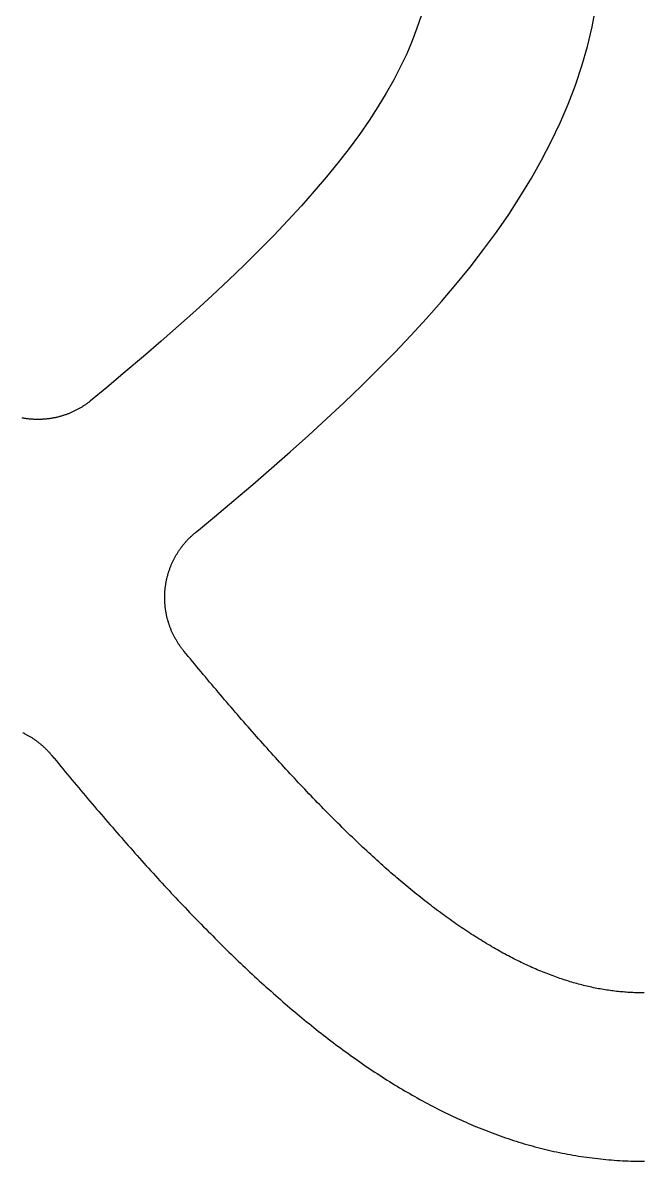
# Model space of a CAD drawing. Header units: millimetres. Extents: x 0 to 12, y 0 to 22.
# Drawn here: x 4.525 to 6, y 11.1 to 13.805 of the extents above; entities that cross this region are included whole.
import ezdxf

# ---------------------------------------------------------------- set-up
doc = ezdxf.new("R2010")
doc.units = ezdxf.units.MM
doc.layers.add('CUT_HOLE', color=3, linetype='Continuous')

msp = doc.modelspace()

# ---------------------------------------------------------------- linework, layer by layer
at = {"layer": 'CUT_HOLE'}
for points in [[(6.0019, 11.5), (5.9981, 11.5), (5.9942, 11.5), (5.9904, 11.5001), (5.9866, 11.5002), (5.9827, 11.5003), (5.9789, 11.5004), (5.9751, 11.5006), (5.9712, 11.5007), (5.9674, 11.5009), (5.9635, 11.5012), (5.9597, 11.5014), (5.9559, 11.5017), (5.952, 11.5021), (5.9482, 11.5024), (5.9443, 11.5028), (5.9404, 11.5032), (5.9366, 11.5036), (5.9327, 11.504), (5.9288, 11.5045), (5.925, 11.505), (5.9211, 11.5055), (5.9172, 11.5061), (5.9133, 11.5067), (5.9094, 11.5073), (5.9055, 11.5079), (5.9016, 11.5086), (5.8977, 11.5093), (5.8938, 11.51), (5.8899, 11.5108), (5.8859, 11.5115), (5.882, 11.5123), (5.8781, 11.5132), (5.8741, 11.514), (5.8702, 11.5149), (5.8662, 11.5158), (5.8623, 11.5168), (5.8583, 11.5178), (5.8543, 11.5188), (5.8503, 11.5198), (5.8463, 11.5208), (5.8423, 11.5219), (5.8383, 11.5231), (5.8343, 11.5242), (5.8303, 11.5254), (5.8262, 11.5266), (5.8222, 11.5278), (5.8181, 11.5291), (5.8141, 11.5304), (5.81, 11.5317), (5.8059, 11.533), (5.8019, 11.5344), (5.7978, 11.5358), (5.7937, 11.5373), (5.7896, 11.5387), (5.7855, 11.5402), (5.7813, 11.5418), (5.7772, 11.5433), (5.7731, 11.5449), (5.7689, 11.5465), (5.7647, 11.5482), (5.7606, 11.5499), (5.7564, 11.5516), (5.7522, 11.5533), (5.748, 11.5551), (5.7438, 11.5569), (5.7396, 11.5587), (5.7354, 11.5606), (5.7311, 11.5625), (5.7269, 11.5644), (5.7227, 11.5664), (5.7184, 11.5684), (5.7141, 11.5704), (5.7098, 11.5725), (5.7056, 11.5746), (5.7013, 11.5767), (5.697, 11.5788), (5.6927, 11.581), (5.6883, 11.5832), (5.684, 11.5855), (5.6797, 11.5877), (5.6753, 11.59), (5.671, 11.5924), (5.6666, 11.5947), (5.6622, 11.5971), (5.6578, 11.5996), (5.6534, 11.602), (5.6491, 11.6045), (5.6446, 11.6071), (5.6402, 11.6096), (5.6358, 11.6122), (5.6314, 11.6148), (5.6269, 11.6175), (5.6225, 11.6202), (5.618, 11.6229), (5.6136, 11.6257), (5.6091, 11.6284), (5.6046, 11.6313), (5.6001, 11.6341), (5.5956, 11.637), (5.5911, 11.6399), (5.5866, 11.6428), (5.5821, 11.6458), (5.5775, 11.6488), (5.573, 11.6518), (5.5685, 11.6549), (5.5639, 11.658), (5.5593, 11.6611), (5.5548, 11.6643), (5.5502, 11.6675), (5.5456, 11.6707), (5.541, 11.674), (5.5364, 11.6772), (5.5318, 11.6806), (5.5272, 11.6839), (5.5226, 11.6873), (5.518, 11.6907), (5.5133, 11.6941), (5.5087, 11.6976), (5.5041, 11.7011), (5.4994, 11.7046), (5.4948, 11.7082), (5.4901, 11.7118), (5.4854, 11.7154), (5.4807, 11.719), (5.4761, 11.7227), (5.4714, 11.7264), (5.4667, 11.7302), (5.462, 11.7339), (5.4573, 11.7377), (5.4525, 11.7416), (5.4478, 11.7454), (5.4431, 11.7493), (5.4384, 11.7532), (5.4336, 11.7572), (5.4289, 11.7612), (5.4241, 11.7652), (5.4194, 11.7692), (5.4146, 11.7733), (5.4099, 11.7774), (5.4051, 11.7815), (5.4003, 11.7856), (5.3955, 11.7898), (5.3907, 11.794), (5.3859, 11.7982), (5.3811, 11.8025), (5.3763, 11.8068), (5.3715, 11.8111), (5.3667, 11.8154), (5.3619, 11.8198), (5.3571, 11.8242), (5.3523, 11.8286), (5.3474, 11.8331), (5.3426, 11.8376), (5.3377, 11.8421), (5.3329, 11.8466), (5.328, 11.8512), (5.3232, 11.8557), (5.3183, 11.8603), (5.3135, 11.865), (5.3086, 11.8696), (5.3037, 11.8743), (5.2988, 11.879), (5.294, 11.8838), (5.2891, 11.8885), (5.2842, 11.8933), (5.2793, 11.8982), (5.2744, 11.903), (5.2695, 11.9079), (5.2646, 11.9127), (5.2597, 11.9177), (5.2548, 11.9226), (5.2498, 11.9275), (5.2449, 11.9325), (5.24, 11.9375), (5.2351, 11.9426), (5.2301, 11.9476), (5.2252, 11.9527), (5.2203, 11.9578), (5.2153, 11.9629), (5.2104, 11.9681), (5.2054, 11.9732), (5.2005, 11.9784), (5.1955, 11.9837), (5.1905, 11.9889), (5.1856, 11.9942), (5.1806, 11.9994), (5.1756, 12.0047), (5.1707, 12.0101), (5.1657, 12.0154), (5.1607, 12.0208), (5.1557, 12.0262), (5.1507, 12.0316), (5.1457, 12.037), (5.1407, 12.0424), (5.1357, 12.0479), (5.1308, 12.0534), (5.1257, 12.0589), (5.1207, 12.0644), (5.1157, 12.07), (5.1107, 12.0755), (5.1057, 12.0811), (5.1007, 12.0867), (5.0957, 12.0924), (5.0906, 12.098), (5.0856, 12.1037), (5.0806, 12.1093), (5.0756, 12.115), (5.0705, 12.1207), (5.0655, 12.1265), (5.0605, 12.1322), (5.0554, 12.138), (5.0504, 12.1438), (5.0453, 12.1496), (5.0403, 12.1554), (5.0352, 12.1612), (5.0302, 12.1671), (5.0251, 12.173), (5.0201, 12.1788), (5.015, 12.1847), (5.0099, 12.1907), (5.0049, 12.1966), (4.9998, 12.2025), (4.9947, 12.2085), (4.9896, 12.2145), (4.9846, 12.2205), (4.9795, 12.2265), (4.9744, 12.2325), (4.9693, 12.2385), (4.9642, 12.2446), (4.9592, 12.2506), (4.9541, 12.2567), (4.949, 12.2628), (4.9439, 12.2689), (4.9388, 12.275), (4.9337, 12.2812), (4.9286, 12.2873), (4.9235, 12.2934), (4.9184, 12.2996), (4.9133, 12.3058), (4.9082, 12.312), (4.907, 12.3133), (4.9059, 12.3147), (4.9049, 12.3161), (4.9038, 12.3175), (4.9027, 12.3189), (4.9017, 12.3203), (4.9006, 12.3217), (4.8996, 12.3231), (4.8986, 12.3246), (4.8976, 12.326), (4.8966, 12.3275), (4.8956, 12.3289), (4.8947, 12.3304), (4.8937, 12.3319), (4.8928, 12.3333), (4.8919, 12.3348), (4.8909, 12.3363), (4.8901, 12.3379), (4.8892, 12.3394), (4.8883, 12.3409), (4.8874, 12.3424), (4.8866, 12.344), (4.8858, 12.3455), (4.885, 12.3471), (4.8842, 12.3486), (4.8834, 12.3502), (4.8826, 12.3518), (4.8818, 12.3534), (4.8811, 12.355), (4.8803, 12.3565), (4.8796, 12.3581), (4.8789, 12.3598), (4.8782, 12.3614), (4.8776, 12.363), (4.8769, 12.3646), (4.8762, 12.3662), (4.8756, 12.3679), (4.875, 12.3695), (4.8744, 12.3712), (4.8738, 12.3728), (4.8732, 12.3745), (4.8727, 12.3762), (4.8721, 12.3778), (4.8716, 12.3795), (4.8711, 12.3812), (4.8706, 12.3829), (4.8701, 12.3845), (4.8696, 12.3862), (4.8691, 12.3879), (4.8687, 12.3896), (4.8683, 12.3913), (4.8679, 12.393), (4.8675, 12.3948), (4.8671, 12.3965), (4.8667, 12.3982), (4.8664, 12.3999), (4.866, 12.4016), (4.8657, 12.4034), (4.8654, 12.4051), (4.8651, 12.4068), (4.8648, 12.4085), (4.8646, 12.4103), (4.8643, 12.412), (4.8641, 12.4138), (4.8639, 12.4155), (4.8637, 12.4172), (4.8635, 12.419), (4.8633, 12.4207), (4.8632, 12.4225), (4.863, 12.4242), (4.8629, 12.426), (4.8628, 12.4277), (4.8627, 12.4295), (4.8626, 12.4313), (4.8625, 12.433), (4.8625, 12.4348), (4.8625, 12.4365), (4.8625, 12.4383), (4.8625, 12.44), (4.8625, 12.4418), (4.8625, 12.4435), (4.8625, 12.4453), (4.8626, 12.4471), (4.8627, 12.4488), (4.8628, 12.4506), (4.8629, 12.4523), (4.863, 12.4541), (4.8631, 12.4558), (4.8633, 12.4576), (4.8635, 12.4593), (4.8636, 12.4611), (4.8638, 12.4628), (4.8641, 12.4645), (4.8643, 12.4663), (4.8645, 12.468), (4.8648, 12.4698), (4.8651, 12.4715), (4.8654, 12.4732), (4.8657, 12.475), (4.866, 12.4767), (4.8663, 12.4784), (4.8667, 12.4801), (4.867, 12.4818), (4.8674, 12.4836), (4.8678, 12.4853), (4.8682, 12.487), (4.8687, 12.4887), (4.8691, 12.4904), (4.8696, 12.4921), (4.87, 12.4938), (4.8705, 12.4955), (4.871, 12.4971), (4.8715, 12.4988), (4.8721, 12.5005), (4.8726, 12.5022), (4.8732, 12.5038), (4.8737, 12.5055), (4.8743, 12.5071), (4.8749, 12.5088), (4.8755, 12.5104), (4.8762, 12.5121), (4.8768, 12.5137), (4.8775, 12.5153), (4.8782, 12.5169), (4.8789, 12.5186), (4.8796, 12.5202), (4.8803, 12.5218), (4.881, 12.5234), (4.8818, 12.525), (4.8825, 12.5265), (4.8833, 12.5281), (4.8841, 12.5297), (4.8849, 12.5313), (4.8857, 12.5328), (4.8865, 12.5344), (4.8874, 12.5359), (4.8882, 12.5374), (4.8891, 12.539), (4.89, 12.5405), (4.8909, 12.542), (4.8918, 12.5435), (4.8927, 12.545), (4.8936, 12.5465), (4.8946, 12.5479), (4.8955, 12.5494), (4.8965, 12.5509), (4.8975, 12.5523), (4.8985, 12.5538), (4.8995, 12.5552), (4.9005, 12.5566), (4.9016, 12.5581), (4.9026, 12.5595), (4.9037, 12.5609), (4.9048, 12.5622), (4.9058, 12.5636), (4.9069, 12.565), (4.908, 12.5664), (4.9092, 12.5677), (4.9103, 12.5691), (4.9114, 12.5704), (4.9126, 12.5717), (4.9138, 12.573), (4.915, 12.5743), (4.9161, 12.5756), (4.9173, 12.5769), (4.9186, 12.5782), (4.9198, 12.5794), (4.921, 12.5807), (4.9223, 12.5819), (4.9235, 12.5831), (4.9248, 12.5843), (4.9261, 12.5855), (4.9274, 12.5867), (4.9287, 12.5879), (4.93, 12.5891), (4.9313, 12.5902), (4.9326, 12.5914), (4.934, 12.5925), (4.9353, 12.5936), (4.9353, 12.5936), (4.9396, 12.5972), (4.9425, 12.5996), (4.9425, 12.5996), (4.9808, 12.6313), (5.0266, 12.6697), (5.0719, 12.7082), (5.1167, 12.7468), (5.1609, 12.7856), (5.2044, 12.8245), (5.2471, 12.8636), (5.289, 12.9028), (5.3301, 12.9423), (5.3702, 12.9819), (5.4094, 13.0217), (5.4475, 13.0617), (5.4845, 13.102), (5.5203, 13.1425), (5.5549, 13.1833), (5.5883, 13.2244), (5.6203, 13.2659), (5.6509, 13.3077), (5.6801, 13.3498), (5.7078, 13.3924), (5.734, 13.4354), (5.7585, 13.4788), (5.7812, 13.5227), (5.8023, 13.567), (5.8214, 13.6118), (5.8387, 13.6571), (5.854, 13.7028), (5.8671, 13.7489), (5.8782, 13.7954), (5.887, 13.8423)], [(5.4719, 13.8212), (5.4621, 13.7918), (5.4507, 13.7619), (5.4377, 13.7315), (5.423, 13.7007), (5.4068, 13.6694), (5.3889, 13.6377), (5.3693, 13.6055), (5.3481, 13.5729), (5.3253, 13.5399), (5.3008, 13.5066), (5.2747, 13.4728), (5.2471, 13.4388), (5.218, 13.4045), (5.1874, 13.3698), (5.1553, 13.3349), (5.1219, 13.2998), (5.0872, 13.2645), (5.0511, 13.2289), (5.0139, 13.1932), (4.9755, 13.1573), (4.9361, 13.1212), (4.8956, 13.085), (4.8542, 13.0486), (4.8118, 13.0121), (4.7687, 12.9754), (4.7248, 12.9387), (4.6861, 12.9066), (4.6853, 12.9059), (4.6839, 12.9049), (4.6825, 12.9038), (4.6811, 12.9027), (4.6797, 12.9017), (4.6783, 12.9006), (4.6769, 12.8996), (4.6754, 12.8986), (4.674, 12.8976), (4.6725, 12.8966), (4.6711, 12.8956), (4.6696, 12.8947), (4.6681, 12.8937), (4.6667, 12.8928), (4.6652, 12.8919), (4.6637, 12.8909), (4.6621, 12.8901), (4.6606, 12.8892), (4.6591, 12.8883), (4.6576, 12.8874), (4.656, 12.8866), (4.6545, 12.8858), (4.6529, 12.885), (4.6514, 12.8842), (4.6498, 12.8834), (4.6482, 12.8826), (4.6466, 12.8818), (4.645, 12.8811), (4.6435, 12.8803), (4.6419, 12.8796), (4.6402, 12.8789), (4.6386, 12.8782), (4.637, 12.8776), (4.6354, 12.8769), (4.6338, 12.8762), (4.6321, 12.8756), (4.6305, 12.875), (4.6288, 12.8744), (4.6272, 12.8738), (4.6255, 12.8732), (4.6238, 12.8727), (4.6222, 12.8721), (4.6205, 12.8716), (4.6188, 12.8711), (4.6171, 12.8706), (4.6155, 12.8701), (4.6138, 12.8696), (4.6121, 12.8691), (4.6104, 12.8687), (4.6087, 12.8683), (4.607, 12.8679), (4.6052, 12.8675), (4.6035, 12.8671), (4.6018, 12.8667), (4.6001, 12.8664), (4.5984, 12.866), (4.5966, 12.8657), (4.5949, 12.8654), (4.5932, 12.8651), (4.5915, 12.8648), (4.5897, 12.8646), (4.588, 12.8643), (4.5862, 12.8641), (4.5845, 12.8639), (4.5828, 12.8637), (4.581, 12.8635), (4.5793, 12.8633), (4.5775, 12.8632), (4.5758, 12.863), (4.574, 12.8629), (4.5723, 12.8628), (4.5705, 12.8627), (4.5687, 12.8626), (4.567, 12.8625), (4.5652, 12.8625), (4.5635, 12.8625), (4.5617, 12.8625), (4.56, 12.8625), (4.5582, 12.8625), (4.5565, 12.8625), (4.5547, 12.8625), (4.5529, 12.8626), (4.5512, 12.8627), (4.5494, 12.8628), (4.5477, 12.8629), (4.5459, 12.863), (4.5442, 12.8631), (4.5424, 12.8633), (4.5407, 12.8635), (4.5389, 12.8636), (4.5372, 12.8638), (4.5355, 12.8641), (4.5337, 12.8643), (4.532, 12.8645), (4.5302, 12.8648), (4.5285, 12.8651), (4.5268, 12.8654), (4.525, 12.8657), (4.5233, 12.866)], [(4.525, 12.1182), (4.5265, 12.1175), (4.5281, 12.1167), (4.5297, 12.1159), (4.5313, 12.1151), (4.5328, 12.1143), (4.5344, 12.1135), (4.5359, 12.1126), (4.5374, 12.1118), (4.539, 12.1109), (4.5405, 12.11), (4.542, 12.1091), (4.5435, 12.1082), (4.545, 12.1073), (4.5465, 12.1064), (4.5479, 12.1054), (4.5494, 12.1045), (4.5509, 12.1035), (4.5523, 12.1025), (4.5538, 12.1015), (4.5552, 12.1005), (4.5566, 12.0995), (4.5581, 12.0984), (4.5595, 12.0974), (4.5609, 12.0963), (4.5622, 12.0952), (4.5636, 12.0942), (4.565, 12.0931), (4.5664, 12.092), (4.5677, 12.0908), (4.5691, 12.0897), (4.5704, 12.0886), (4.5717, 12.0874), (4.573, 12.0862), (4.5743, 12.085), (4.5756, 12.0839), (4.5769, 12.0827), (4.5782, 12.0814), (4.5794, 12.0802), (4.5807, 12.079), (4.5819, 12.0777), (4.5831, 12.0765), (4.5843, 12.0752), (4.5855, 12.0739), (4.5867, 12.0726), (4.5879, 12.0713), (4.5891, 12.07), (4.5902, 12.0687), (4.5914, 12.0674), (4.5925, 12.066), (4.5936, 12.0647), (4.5936, 12.0647), (4.5936, 12.0647), (4.5936, 12.0647), (4.5937, 12.0646), (4.5937, 12.0646), (4.5937, 12.0646), (4.5937, 12.0646), (4.5937, 12.0646), (4.5937, 12.0646), (4.5937, 12.0646), (4.5937, 12.0645), (4.5938, 12.0645), (4.5938, 12.0645), (4.5938, 12.0645), (4.5938, 12.0645), (4.5938, 12.0645), (4.5938, 12.0645), (4.5938, 12.0644), (4.5938, 12.0644), (4.5939, 12.0644), (4.5939, 12.0644), (4.5939, 12.0644), (4.5939, 12.0644), (4.5939, 12.0643), (4.5939, 12.0643), (4.5939, 12.0643), (4.5939, 12.0643), (4.594, 12.0643), (4.594, 12.0643), (4.594, 12.0643), (4.594, 12.0642), (4.594, 12.0642), (4.594, 12.0642), (4.594, 12.0642), (4.594, 12.0642), (4.5941, 12.0642), (4.5941, 12.0642), (4.5941, 12.0641), (4.5941, 12.0641), (4.5941, 12.0641), (4.5941, 12.0641), (4.5941, 12.0641), (4.5941, 12.0641), (4.5942, 12.064), (4.5942, 12.064), (4.5942, 12.064), (4.5942, 12.064), (4.5942, 12.064), (4.5942, 12.064), (4.5942, 12.064), (4.5942, 12.0639), (4.5943, 12.0639), (4.5943, 12.0639), (4.5943, 12.0639), (4.5943, 12.0639), (4.5943, 12.0639), (4.5943, 12.0639), (4.5943, 12.0638), (4.5943, 12.0638), (4.5944, 12.0638), (4.5944, 12.0638), (4.5944, 12.0638), (4.5944, 12.0638), (4.5944, 12.0637), (4.5944, 12.0637), (4.5944, 12.0637), (4.5944, 12.0637), (4.5945, 12.0637), (4.5945, 12.0637), (4.5945, 12.0637), (4.5945, 12.0636), (4.5945, 12.0636), (4.5945, 12.0636), (4.5945, 12.0636), (4.5945, 12.0636), (4.5946, 12.0636), (4.5946, 12.0636), (4.5946, 12.0635), (4.5946, 12.0635), (4.5946, 12.0635), (4.5946, 12.0635), (4.5946, 12.0635), (4.5946, 12.0635), (4.5947, 12.0634), (4.5947, 12.0634), (4.5947, 12.0634), (4.5947, 12.0634), (4.5947, 12.0634), (4.5947, 12.0634), (4.5947, 12.0634), (4.5947, 12.0633), (4.5947, 12.0633), (4.5948, 12.0633), (4.5948, 12.0633), (4.5948, 12.0633), (4.5948, 12.0633), (4.5948, 12.0633), (4.5948, 12.0632), (4.5948, 12.0632), (4.5948, 12.0632), (4.5949, 12.0632), (4.5949, 12.0632), (4.5949, 12.0632), (4.5949, 12.0631), (4.5949, 12.0631), (4.5949, 12.0631), (4.5949, 12.0631), (4.5949, 12.0631), (4.595, 12.0631), (4.595, 12.0631), (4.595, 12.063), (4.595, 12.063), (4.595, 12.063), (4.595, 12.063), (4.595, 12.063), (4.595, 12.063), (4.5951, 12.0629), (4.5951, 12.0629), (4.5951, 12.0629), (4.5951, 12.0629), (4.5951, 12.0629), (4.5951, 12.0629), (4.5951, 12.0629), (4.5951, 12.0628), (4.5952, 12.0628), (4.5952, 12.0628), (4.5952, 12.0628), (4.5952, 12.0628), (4.5952, 12.0628), (4.5952, 12.0628), (4.5952, 12.0627), (4.5952, 12.0627), (4.5953, 12.0627), (4.5953, 12.0627), (4.5953, 12.0627), (4.5953, 12.0627), (4.5953, 12.0626), (4.5953, 12.0626), (4.5953, 12.0626), (4.5953, 12.0626), (4.5954, 12.0626), (4.5954, 12.0626), (4.5954, 12.0626), (4.5954, 12.0625), (4.5954, 12.0625), (4.5954, 12.0625), (4.5954, 12.0625), (4.5954, 12.0625), (4.5955, 12.0625), (4.5955, 12.0625), (4.5955, 12.0624), (4.5955, 12.0624), (4.5955, 12.0624), (4.5955, 12.0624), (4.5955, 12.0624), (4.5955, 12.0624), (4.5956, 12.0623), (4.5956, 12.0623), (4.5956, 12.0623), (4.5956, 12.0623), (4.5956, 12.0623), (4.5956, 12.0623), (4.5956, 12.0623), (4.5956, 12.0622), (4.5957, 12.0622), (4.5957, 12.0622), (4.5957, 12.0622), (4.5957, 12.0622), (4.5957, 12.0622), (4.5957, 12.0622), (4.5957, 12.0621), (4.5957, 12.0621), (4.5958, 12.0621), (4.5958, 12.0621), (4.5958, 12.0621), (4.5958, 12.0621), (4.5958, 12.062), (4.5958, 12.062), (4.5958, 12.062), (4.5958, 12.062), (4.5959, 12.062), (4.5959, 12.062), (4.5959, 12.062), (4.5959, 12.0619), (4.5959, 12.0619), (4.5959, 12.0619), (4.5959, 12.0619), (4.5959, 12.0619), (4.596, 12.0619), (4.596, 12.0619), (4.596, 12.0618), (4.596, 12.0618), (4.596, 12.0618), (4.596, 12.0618), (4.596, 12.0618), (4.596, 12.0618), (4.596, 12.0617), (4.5961, 12.0617), (4.5961, 12.0617), (4.5961, 12.0617), (4.5961, 12.0617), (4.5961, 12.0617), (4.5961, 12.0617), (4.5961, 12.0616), (4.5961, 12.0616), (4.5962, 12.0616), (4.5962, 12.0616), (4.5962, 12.0616), (4.5962, 12.0616), (4.5962, 12.0616), (4.5962, 12.0615), (4.5962, 12.0615), (4.5962, 12.0615), (4.5963, 12.0615), (4.5963, 12.0615), (4.5963, 12.0615), (4.5963, 12.0614), (4.5963, 12.0614), (4.5963, 12.0614), (4.5963, 12.0614), (4.5963, 12.0614), (4.5964, 12.0614), (4.5964, 12.0614), (4.5964, 12.0613), (4.5964, 12.0613), (4.5964, 12.0613), (4.5964, 12.0613), (4.5964, 12.0613), (4.5964, 12.0613), (4.5965, 12.0613), (4.5965, 12.0612), (4.5965, 12.0612), (4.5965, 12.0612), (4.5965, 12.0612), (4.5965, 12.0612), (4.5965, 12.0612), (4.5965, 12.0611), (4.5966, 12.0611), (4.5966, 12.0611), (4.5966, 12.0611), (4.5966, 12.0611), (4.5966, 12.0611), (4.5966, 12.0611), (4.5966, 12.061), (4.5966, 12.061), (4.5967, 12.061), (4.5967, 12.061), (4.5967, 12.061), (4.5967, 12.061), (4.5967, 12.0609), (4.5967, 12.0609), (4.5967, 12.0609), (4.5967, 12.0609), (4.5968, 12.0609), (4.5968, 12.0609), (4.5968, 12.0609), (4.5968, 12.0608), (4.5968, 12.0608), (4.5968, 12.0608), (4.5968, 12.0608), (4.5968, 12.0608), (4.5969, 12.0608), (4.5969, 12.0608), (4.5969, 12.0607), (4.5969, 12.0607), (4.5969, 12.0607), (4.5969, 12.0607), (4.5969, 12.0607), (4.5969, 12.0607), (4.597, 12.0606), (4.597, 12.0606), (4.597, 12.0606), (4.597, 12.0606), (4.597, 12.0606), (4.597, 12.0606), (4.597, 12.0606), (4.597, 12.0605), (4.5971, 12.0605), (4.5971, 12.0605), (4.5971, 12.0605), (4.5971, 12.0605), (4.5971, 12.0605), (4.5971, 12.0605), (4.5971, 12.0604), (4.5971, 12.0604), (4.5972, 12.0604), (4.5972, 12.0604), (4.5972, 12.0604), (4.5972, 12.0604), (4.5972, 12.0603), (4.5972, 12.0603), (4.5972, 12.0603), (4.5972, 12.0603), (4.5973, 12.0603), (4.5973, 12.0603), (4.5973, 12.0603), (4.5973, 12.0602), (4.5973, 12.0602), (4.5973, 12.0602), (4.5973, 12.0602), (4.5973, 12.0602), (4.5974, 12.0602), (4.5974, 12.0602), (4.5974, 12.0601), (4.5974, 12.0601), (4.5974, 12.0601), (4.5974, 12.0601), (4.5974, 12.0601), (4.5974, 12.0601), (4.5974, 12.06), (4.5975, 12.06), (4.5975, 12.06), (4.5975, 12.06), (4.5975, 12.06), (4.5975, 12.06), (4.5975, 12.06), (4.5975, 12.0599), (4.5975, 12.0599), (4.5976, 12.0599), (4.5976, 12.0599), (4.5976, 12.0599), (4.5976, 12.0599), (4.5976, 12.0599), (4.5976, 12.0598), (4.5976, 12.0598), (4.5976, 12.0598), (4.5977, 12.0598), (4.5977, 12.0598), (4.5977, 12.0598), (4.5977, 12.0597), (4.5977, 12.0597), (4.5977, 12.0597), (4.5977, 12.0597), (4.5977, 12.0597), (4.5978, 12.0597), (4.5978, 12.0597), (4.5978, 12.0596), (4.5978, 12.0596), (4.5978, 12.0596), (4.5978, 12.0596), (4.5978, 12.0596), (4.5978, 12.0596), (4.5979, 12.0596), (4.5979, 12.0595), (4.5979, 12.0595), (4.5979, 12.0595), (4.5979, 12.0595), (4.5979, 12.0595), (4.5979, 12.0595), (4.5979, 12.0594), (4.598, 12.0594), (4.598, 12.0594), (4.598, 12.0594), (4.598, 12.0594), (4.598, 12.0594), (4.598, 12.0594), (4.598, 12.0593), (4.598, 12.0593), (4.5981, 12.0593), (4.5981, 12.0593), (4.5981, 12.0593), (4.5981, 12.0593), (4.5981, 12.0593), (4.5981, 12.0592), (4.5981, 12.0592), (4.5981, 12.0592), (4.5982, 12.0592), (4.5982, 12.0592), (4.5982, 12.0592), (4.5982, 12.0591), (4.5982, 12.0591), (4.5982, 12.0591), (4.5982, 12.0591), (4.5982, 12.0591), (4.5983, 12.0591), (4.5983, 12.0591), (4.5983, 12.059), (4.5983, 12.059), (4.5983, 12.059), (4.5983, 12.059), (4.5983, 12.059), (4.5983, 12.059), (4.5984, 12.059), (4.5984, 12.0589), (4.5984, 12.0589), (4.5984, 12.0589), (4.5984, 12.0589), (4.5984, 12.0589), (4.5984, 12.0589), (4.5984, 12.0588), (4.5985, 12.0588), (4.5985, 12.0588), (4.5985, 12.0588), (4.5985, 12.0588), (4.5985, 12.0588), (4.5985, 12.0588), (4.5985, 12.0587), (4.5985, 12.0587), (4.5986, 12.0587), (4.5986, 12.0587), (4.5986, 12.0587), (4.5986, 12.0587), (4.5986, 12.0587), (4.5986, 12.0586), (4.5986, 12.0586), (4.5986, 12.0586), (4.5987, 12.0586), (4.5987, 12.0586), (4.5987, 12.0586), (4.5987, 12.0585), (4.5987, 12.0585), (4.5987, 12.0585), (4.5987, 12.0585), (4.5987, 12.0585), (4.5988, 12.0585), (4.5988, 12.0585), (4.5988, 12.0584), (4.5988, 12.0584), (4.5988, 12.0584), (4.5988, 12.0584), (4.5988, 12.0584), (4.5988, 12.0584), (4.5988, 12.0583), (4.5989, 12.0583), (4.5989, 12.0583), (4.5989, 12.0583), (4.5989, 12.0583), (4.5989, 12.0583), (4.5989, 12.0583), (4.5989, 12.0582), (4.5989, 12.0582), (4.599, 12.0582), (4.599, 12.0582), (4.599, 12.0582), (4.599, 12.0582), (4.599, 12.0582), (4.599, 12.0581), (4.599, 12.0581), (4.599, 12.0581), (4.5991, 12.0581), (4.5991, 12.0581), (4.5991, 12.0581), (4.5991, 12.058), (4.5991, 12.058), (4.5991, 12.058), (4.5991, 12.058), (4.5991, 12.058), (4.5992, 12.058), (4.5992, 12.058), (4.5992, 12.0579), (4.5992, 12.0579), (4.5992, 12.0579), (4.5992, 12.0579), (4.5992, 12.0579), (4.5992, 12.0579), (4.5993, 12.0579), (4.5993, 12.0578), (4.5993, 12.0578), (4.5993, 12.0578), (4.5993, 12.0578), (4.5993, 12.0578), (4.5993, 12.0578), (4.5993, 12.0577), (4.5994, 12.0577), (4.5994, 12.0577), (4.5994, 12.0577), (4.5994, 12.0577), (4.5994, 12.0577), (4.5994, 12.0577), (4.5994, 12.0576), (4.5994, 12.0576), (4.5995, 12.0576), (4.5995, 12.0576), (4.5995, 12.0576), (4.5995, 12.0576), (4.5995, 12.0576), (4.5995, 12.0575), (4.5995, 12.0575), (4.5995, 12.0575), (4.5996, 12.0575), (4.5996, 12.0575), (4.5996, 12.0575), (4.5996, 12.0575), (4.5996, 12.0575), (4.6049, 12.0511), (4.6102, 12.0447), (4.6155, 12.0382), (4.6208, 12.0319), (4.6261, 12.0255), (4.6314, 12.0191), (4.6367, 12.0127), (4.642, 12.0063), (4.6473, 12), (4.6526, 11.9936), (4.658, 11.9873), (4.6633, 11.981), (4.6686, 11.9747), (4.6739, 11.9684), (4.6792, 11.962), (4.6846, 11.9558), (4.6899, 11.9495), (4.6952, 11.9432), (4.7006, 11.9369), (4.7059, 11.9307), (4.7113, 11.9245), (4.7166, 11.9182), (4.722, 11.912), (4.7273, 11.9058), (4.7327, 11.8996), (4.738, 11.8934), (4.7434, 11.8872), (4.7487, 11.8811), (4.7541, 11.8749), (4.7595, 11.8688), (4.7648, 11.8627), (4.7702, 11.8566), (4.7756, 11.8505), (4.7809, 11.8444), (4.7863, 11.8383), (4.7917, 11.8322), (4.7971, 11.8262), (4.8025, 11.8202), (4.8079, 11.8141), (4.8132, 11.8081), (4.8186, 11.8021), (4.824, 11.7962), (4.8294, 11.7902), (4.8348, 11.7842), (4.8403, 11.7783), (4.8457, 11.7724), (4.8511, 11.7665), (4.8565, 11.7606), (4.8619, 11.7547), (4.8673, 11.7489), (4.8728, 11.743), (4.8782, 11.7372), (4.8836, 11.7314), (4.8891, 11.7256), (4.8945, 11.7198), (4.8999, 11.714), (4.9054, 11.7083), (4.9108, 11.7026), (4.9163, 11.6968), (4.9217, 11.6911), (4.9272, 11.6855), (4.9327, 11.6798), (4.9381, 11.6742), (4.9436, 11.6685), (4.9491, 11.6629), (4.9545, 11.6573), (4.96, 11.6518), (4.9655, 11.6462), (4.971, 11.6407), (4.9765, 11.6352), (4.982, 11.6297), (4.9875, 11.6242), (4.993, 11.6187), (4.9985, 11.6133), (5.004, 11.6079), (5.0095, 11.6025), (5.015, 11.5971), (5.0206, 11.5917), (5.0261, 11.5864), (5.0316, 11.581), (5.0372, 11.5757), (5.0427, 11.5705), (5.0482, 11.5652), (5.0538, 11.56), (5.0594, 11.5547), (5.0649, 11.5495), (5.0705, 11.5444), (5.076, 11.5392), (5.0816, 11.5341), (5.0872, 11.529), (5.0928, 11.5239), (5.0984, 11.5188), (5.104, 11.5138), (5.1096, 11.5087), (5.1152, 11.5037), (5.1208, 11.4988), (5.1264, 11.4938), (5.132, 11.4889), (5.1376, 11.484), (5.1433, 11.4791), (5.1489, 11.4742), (5.1545, 11.4694), (5.1602, 11.4645), (5.1658, 11.4597), (5.1715, 11.455), (5.1771, 11.4502), (5.1828, 11.4455), (5.1885, 11.4408), (5.1942, 11.4361), (5.1999, 11.4315), (5.2055, 11.4269), (5.2112, 11.4223), (5.2169, 11.4177), (5.2227, 11.4132), (5.2284, 11.4086), (5.2341, 11.4041), (5.2398, 11.3997), (5.2456, 11.3952), (5.2513, 11.3908), (5.2571, 11.3864), (5.2628, 11.382), (5.2686, 11.3777), (5.2743, 11.3734), (5.2801, 11.3691), (5.2859, 11.3648), (5.2917, 11.3606), (5.2975, 11.3564), (5.3033, 11.3522), (5.3091, 11.3481), (5.3149, 11.3439), (5.3207, 11.3398), (5.3266, 11.3358), (5.3324, 11.3317), (5.3382, 11.3277), (5.3441, 11.3237), (5.35, 11.3198), (5.3558, 11.3159), (5.3617, 11.312), (5.3676, 11.3081), (5.3735, 11.3043), (5.3794, 11.3005), (5.3853, 11.2967), (5.3912, 11.2929), (5.3971, 11.2892), (5.4031, 11.2855), (5.409, 11.2819), (5.415, 11.2782), (5.4209, 11.2746), (5.4269, 11.2711), (5.4328, 11.2675), (5.4388, 11.264), (5.4448, 11.2606), (5.4508, 11.2571), (5.4568, 11.2537), (5.4628, 11.2503), (5.4689, 11.247), (5.4749, 11.2437), (5.4809, 11.2404), (5.487, 11.2371), (5.493, 11.2339), (5.4991, 11.2308), (5.5052, 11.2276), (5.5113, 11.2245), (5.5174, 11.2214), (5.5235, 11.2184), (5.5296, 11.2153), (5.5357, 11.2124), (5.5418, 11.2094), (5.548, 11.2065), (5.5541, 11.2036), (5.5603, 11.2008), (5.5664, 11.198), (5.5726, 11.1952), (5.5788, 11.1925), (5.585, 11.1898), (5.5912, 11.1871), (5.5974, 11.1845), (5.6036, 11.1819), (5.6099, 11.1794), (5.6161, 11.1768), (5.6223, 11.1744), (5.6286, 11.1719), (5.6349, 11.1695), (5.6411, 11.1671), (5.6474, 11.1648), (5.6537, 11.1625), (5.66, 11.1603), (5.6663, 11.158), (5.6726, 11.1559), (5.6789, 11.1537), (5.6853, 11.1516), (5.6916, 11.1496), (5.698, 11.1475), (5.7043, 11.1456), (5.7107, 11.1436), (5.7171, 11.1417), (5.7234, 11.1399), (5.7298, 11.138), (5.7362, 11.1363), (5.7426, 11.1345), (5.7491, 11.1328), (5.7555, 11.1312), (5.7619, 11.1295), (5.7683, 11.128), (5.7748, 11.1264), (5.7812, 11.1249), (5.7877, 11.1235), (5.7941, 11.1221), (5.8006, 11.1207), (5.8071, 11.1194), (5.8136, 11.1181), (5.82, 11.1169), (5.8265, 11.1157), (5.833, 11.1145), (5.8395, 11.1134), (5.846, 11.1123), (5.8526, 11.1113), (5.8591, 11.1103), (5.8656, 11.1094), (5.8721, 11.1085), (5.8787, 11.1077), (5.8852, 11.1069), (5.8917, 11.1061), (5.8983, 11.1054), (5.9048, 11.1047), (5.9114, 11.1041), (5.9179, 11.1035), (5.9245, 11.103), (5.931, 11.1025), (5.9376, 11.102), (5.9442, 11.1016), (5.9507, 11.1013), (5.9573, 11.101), (5.9639, 11.1007), (5.9704, 11.1005), (5.977, 11.1003), (5.9836, 11.1001), (5.9901, 11.1001), (5.9967, 11.1), (6.0033, 11.1)]]:
    msp.add_lwpolyline(points, dxfattribs=at)

doc.saveas('drawing.dxf')
